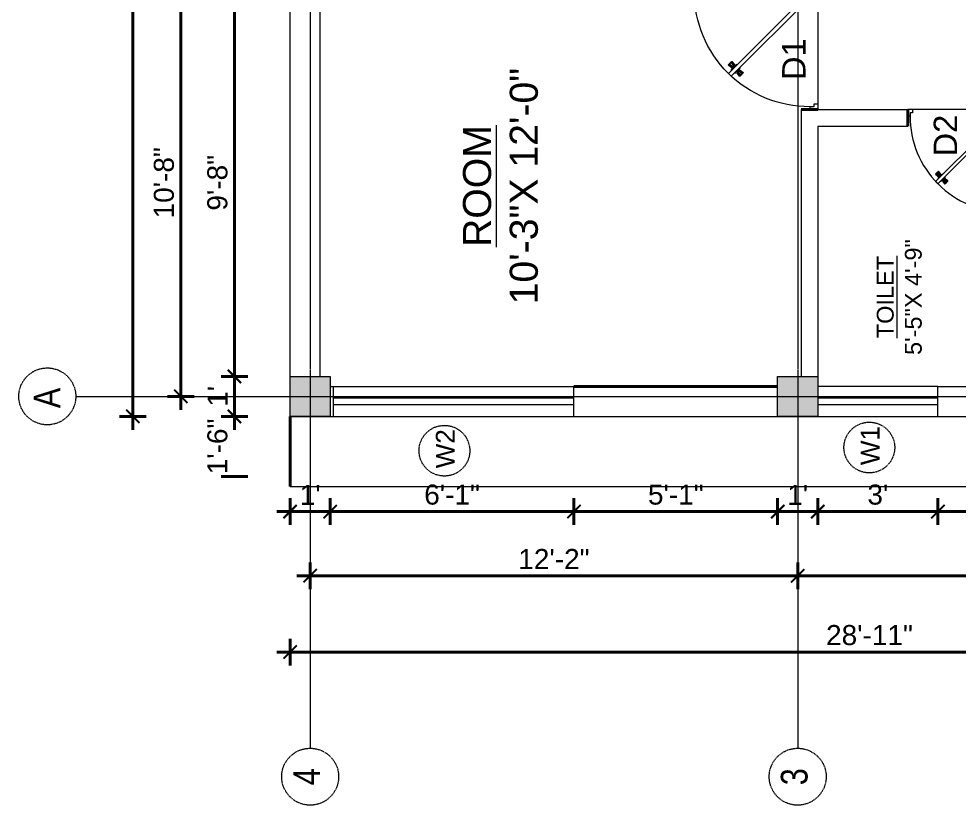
# Model space of a CAD drawing. Header units: inches. Extents: x 141029 to 166402, y -23568 to -18036.
# Drawn here: x 164742.2 to 165023.8, y -22085.3 to -21849.7 of the extents above; entities that cross this region are included whole.
import ezdxf

# ---------------------------------------------------------------- set-up
doc = ezdxf.new("R2010")
doc.units = ezdxf.units.IN
doc.header["$LTSCALE"] = 0.5
doc.header["$MEASUREMENT"] = 0
doc.header["$PDMODE"] = 66
doc.linetypes.add('CENTER', pattern=[2, 1.25, -0.25, 0.25, -0.25])
for name, color, linetype, lineweight in [('Annotate-Lite.w', 177, 'Continuous', 9), ('Annotations-Bold.w', 177, 'Continuous', 13), ('DOOR & WIN', 1, 'Continuous', 25), ('PUERTAS', 7, 'Continuous', 9), ('TEXT', 220, 'Continuous', 9), ('wall', 1, 'Continuous', 40)]:
    doc.layers.add(name, color=color, linetype=linetype, lineweight=lineweight)
doc.styles.add('ARAIL', font='ARIALN.TTF')
doc.styles.add('DIMTEXT', font='arial.ttf', dxfattribs={"height": 6})
doc.styles.add('gaurav', font='arial.ttf')
doc.styles.get("Standard").update_dxf_attribs({"font": 'arial.ttf'})
doc.dimstyles.new('1 by 96', dxfattribs={"dimtxt": 6, "dimasz": 4, "dimexe": 4, "dimexo": 4, "dimgap": 2, "dimtad": 1, "dimdec": 0, "dimzin": 0, "dimdsep": 46, "dimlunit": 4, "dimtxsty": 'Standard', "dimblk": 'ARCHTICK', "dimcen": 0, "dimdle": 4, "dimadec": 0, "dimazin": 0, "dimtfac": 1, "dimtdec": 0, "dimtix": 1, "dimtofl": 0, "dimtmove": 1, "dimatfit": 3, "dimldrblk": 'ARCHTICK', "dimfxl": 4, "dimfxlon": 1, "dimtolj": 1, "dimtzin": 0, "dimlwd": -1, "dimlwe": -1, "dimarcsym": 0})

# ---------------------------------------------------------------- blocks, each defined once
blk = doc.blocks.new('2ft6in')
at = {"layer": 'PUERTAS', "color": 2}
for p, q in [((0.84, 2.1), (21.02, 22.28)), ((21.71, 21.6), (1.47, 1.37)), ((18.33, 21.76), (18.31, 21.77)), ((21.71, 21.6), (21.02, 22.28)), ((21.18, 18.9), (21.2, 18.89)), ((0, 2), (0, 0)), ((0.6, 2), (0, 2)), ((1.33, 0), (0, 0)), ((0.6, 1.26), (0.6, 2.04)), ((0.67, 1.26), (0.6, 1.26)), ((0.67, 1.26), (0.67, 2.01)), ((0.67, 1), (0.67, 1.26)), ((1.33, 1), (0.67, 1)), ((1.31, 1.53), (0.79, 2.06)), ((1.36, 1.58), (0.81, 2.12)), ((1.36, 1.58), (1.31, 1.53)), ((1.47, 1.37), (1.31, 1.53)), ((1.33, 0), (1.33, 1)), ((28.67, 0), (28.67, 1)), ((28.67, 1), (29.33, 1)), ((28.67, 0), (30, 0)), ((29.33, 1), (29.33, 2)), ((29.33, 2), (30, 2)), ((30, 0), (30, 2))]:
    blk.add_line(p, q, dxfattribs=at)
at = {"layer": 'PUERTAS', "color": 8}
for p, q in [((18.81, 20.78), (18.04, 21.4)), ((18.86, 20.83), (18.08, 21.46)), ((18.95, 20.92), (18.2, 21.58)), ((18.44, 21.9), (18.31, 21.77)), ((19.07, 21.03), (18.34, 21.72)), ((18.44, 21.9), (18.56, 22.02)), ((18.58, 22.01), (18.56, 22.02)), ((19.3, 21.26), (18.61, 22)), ((19.42, 21.38), (18.75, 22.14)), ((19.51, 21.48), (18.88, 22.26)), ((18.91, 20.27), (19.19, 20.69)), ((19.55, 21.53), (18.93, 22.3)), ((19.13, 20.8), (19.03, 20.9)), ((19.15, 20.82), (19.05, 20.92)), ((19.09, 20.44), (19.25, 20.76)), ((19.19, 20.87), (19.1, 20.96)), ((19.25, 20.93), (19.16, 21.02)), ((19.28, 20.63), (19.32, 20.83)), ((19.4, 21.08), (19.31, 21.17)), ((19.47, 21.15), (19.38, 21.24)), ((19.43, 20.78), (19.4, 20.9)), ((19.51, 21.19), (19.42, 21.28)), ((19.55, 20.91), (19.43, 20.94)), ((19.53, 21.21), (19.44, 21.3)), ((19.7, 21.06), (19.51, 21.01)), ((19.89, 21.24), (19.58, 21.08)), ((20.07, 21.42), (19.64, 21.15)), ((19.69, 19.49), (20.12, 19.76)), ((19.87, 19.67), (20.18, 19.83)), ((20.06, 19.85), (20.25, 19.9)), ((20.21, 20), (20.33, 19.97)), ((20.25, 19.72), (20.34, 19.63)), ((20.29, 19.76), (20.38, 19.67)), ((20.33, 20.13), (20.36, 20.01)), ((20.36, 19.83), (20.45, 19.74)), ((20.48, 20.28), (20.44, 20.08)), ((20.5, 19.98), (20.6, 19.89)), ((20.67, 20.47), (20.51, 20.15)), ((20.85, 20.64), (20.57, 20.22)), ((20.57, 20.04), (20.66, 19.95)), ((20.61, 20.09), (20.7, 19.99)), ((20.63, 20.11), (20.72, 20.01)), ((20.69, 19.87), (21.42, 19.19)), ((20.81, 19.99), (21.56, 19.33)), ((20.9, 20.08), (21.68, 19.45)), ((20.95, 20.13), (21.72, 19.51)), ((20.21, 19.38), (20.83, 18.61)), ((20.23, 19.7), (20.32, 19.61)), ((20.25, 19.43), (20.88, 18.65)), ((20.34, 19.53), (21, 18.77)), ((20.46, 19.64), (21.14, 18.91)), ((21.32, 19.01), (21.2, 18.89)), ((21.32, 19.01), (21.44, 19.14)), ((21.43, 19.15), (21.44, 19.14)), ((0, 0), (30, 0))]:
    blk.add_line(p, q, dxfattribs=at)
at = {"layer": 'PUERTAS', "color": 1}
for p, q in [((18.06, 21.44), (18.48, 21.86)), ((18.74, 20.79), (18.06, 21.34)), ((18.08, 21.51), (18.45, 21.88)), ((18.11, 21.49), (18.08, 21.51)), ((18.82, 22.25), (18.45, 21.88)), ((18.9, 22.28), (18.48, 21.86)), ((18.84, 22.23), (18.82, 22.25)), ((18.83, 20.8), (19.18, 21.15)), ((18.84, 20.21), (19.1, 20.6)), ((18.85, 20.11), (18.84, 20.12)), ((18.92, 20.89), (18.93, 20.88)), ((19.54, 21.59), (18.99, 22.27)), ((19.02, 20.88), (19.24, 21.1)), ((19.12, 20.8), (19.03, 20.89)), ((19.1, 20.7), (19.11, 20.69)), ((19.1, 20.6), (19.1, 20.6)), ((19.11, 20.79), (19.33, 21.01)), ((19.54, 21.5), (19.18, 21.15)), ((19.45, 21.31), (19.24, 21.1)), ((19.55, 21.22), (19.33, 21.01)), ((19.45, 21.41), (19.45, 21.41)), ((19.54, 21.22), (19.45, 21.31)), ((19.64, 21.23), (19.64, 21.23)), ((19.74, 21.24), (19.73, 21.23)), ((20.12, 21.49), (19.74, 21.24)), ((20.21, 19.69), (20.43, 19.9)), ((20.22, 21.48), (20.22, 21.49)), ((20.22, 19.41), (20.57, 19.76)), ((20.31, 19.6), (20.52, 19.81)), ((20.65, 20.12), (20.43, 19.9)), ((20.74, 20.03), (20.52, 19.81)), ((20.93, 20.11), (20.57, 19.76)), ((20.64, 20.11), (20.73, 20.02)), ((20.66, 20.31), (20.65, 20.31)), ((20.65, 20.21), (20.65, 20.22)), ((20.91, 20.7), (20.66, 20.31)), ((20.84, 20.02), (20.83, 20.03)), ((20.91, 20.8), (20.91, 20.79)), ((21.02, 20.12), (21.7, 19.57)), ((19.53, 19.43), (19.54, 19.42)), ((19.64, 19.42), (20.02, 19.67)), ((20.02, 19.67), (20.03, 19.68)), ((20.12, 19.68), (20.12, 19.68)), ((20.22, 19.69), (20.31, 19.6)), ((20.22, 19.32), (20.76, 18.64)), ((20.31, 19.5), (20.31, 19.5)), ((20.86, 18.63), (21.28, 19.05)), ((20.91, 18.68), (20.94, 18.66)), ((20.94, 18.66), (21.31, 19.03)), ((21.7, 19.47), (21.28, 19.05)), ((21.67, 19.4), (21.31, 19.03)), ((21.65, 19.42), (21.67, 19.4))]:
    blk.add_line(p, q, dxfattribs=at)
at = {"layer": 'PUERTAS', "color": 2}
for radius in [0.129, 0.0627]:
    blk.add_circle((0.68, 2.14), radius, dxfattribs=at)
at = {"layer": 'PUERTAS', "color": 8}
blk.add_arc((0.68, 2.14), 28.65, 359.7285, 90.0333, dxfattribs=at)
at = {"layer": 'PUERTAS', "color": 1}
for centre, start, end in [((18.78, 20.84), 231.0764, 315), ((18.89, 20.16), 135, 225), ((18.94, 22.23), 38.9236, 135), ((18.97, 20.93), 225, 315), ((19.16, 20.74), 135, 219.7428), ((19.06, 20.65), 315, 39.7428), ((19.4, 21.36), 315, 45), ((19.49, 21.55), 315, 38.9236), ((19.6, 21.18), 50.2572, 135), ((19.68, 21.28), 230.2572, 315), ((20.17, 21.44), 45, 135), ((20.7, 20.26), 135, 219.7428), ((20.6, 20.17), 315, 39.7428), ((20.78, 19.98), 45, 135), ((20.87, 20.75), 315, 45), ((20.98, 20.07), 51.0764, 135), ((19.59, 19.47), 225, 315), ((20.07, 19.63), 50.2572, 135), ((20.16, 19.73), 230.2572, 315), ((20.27, 19.36), 135, 218.9236), ((20.35, 19.55), 135, 225), ((20.82, 18.68), 218.9236, 315), ((21.65, 19.52), 315, 51.0764)]:
    blk.add_arc(centre, 0.0667, start, end, dxfattribs=at)
blk = doc.blocks.new('*U216')
at = {"color": 3}
blk.add_blockref('2ft6in', (0, 0), dxfattribs=at)
blk = doc.blocks.new('3ft')
at = {"layer": 'PUERTAS', "color": 6}
for p, q in [((1.01, 2.52), (25.23, 26.74)), ((26.05, 25.92), (1.77, 1.64)), ((26.05, 25.92), (25.23, 26.74)), ((0, 2.4), (0, 0)), ((0.72, 2.4), (0, 2.4)), ((1.6, 0), (0, 0)), ((0.72, 1.52), (0.72, 2.44)), ((0.8, 1.52), (0.72, 1.52)), ((0.8, 1.52), (0.8, 2.41)), ((0.8, 1.2), (0.8, 1.52)), ((1.6, 1.2), (0.8, 1.2)), ((1.57, 1.84), (0.94, 2.47)), ((1.63, 1.89), (0.97, 2.55)), ((1.63, 1.89), (1.57, 1.84)), ((1.77, 1.64), (1.57, 1.84)), ((1.6, 0), (1.6, 1.2)), ((34.4, 0), (34.4, 1.2)), ((34.4, 1.2), (35.2, 1.2)), ((34.4, 0), (36, 0)), ((35.2, 1.2), (35.2, 2.4)), ((35.2, 2.4), (36, 2.4)), ((36, 0), (36, 2.4))]:
    blk.add_line(p, q, dxfattribs=at)
at = {"layer": 'PUERTAS', "color": 8}
for p, q in [((22.57, 24.94), (21.65, 25.68)), ((22.63, 24.99), (21.69, 25.75)), ((22.74, 25.1), (21.84, 25.9)), ((22.13, 26.28), (21.98, 26.13)), ((22.88, 25.24), (22.01, 26.06)), ((22.13, 26.28), (22.27, 26.42)), ((22.29, 26.41), (22.27, 26.42)), ((23.16, 25.52), (22.34, 26.39)), ((23.3, 25.66), (22.5, 26.56)), ((23.41, 25.77), (22.65, 26.71)), ((23.46, 25.83), (22.72, 26.75)), ((23.28, 25.3), (23.17, 25.41)), ((23.36, 25.37), (23.25, 25.49)), ((23.41, 25.43), (23.3, 25.54)), ((23.44, 25.45), (23.33, 25.56)), ((23.87, 25.49), (23.49, 25.3)), ((24.08, 25.71), (23.57, 25.38)), ((22.69, 24.32), (23.02, 24.83)), ((22.95, 24.96), (22.84, 25.07)), ((22.98, 24.99), (22.86, 25.1)), ((23.03, 25.04), (22.91, 25.15)), ((22.91, 24.53), (23.1, 24.91)), ((23.11, 25.12), (22.99, 25.23)), ((23.13, 24.76), (23.18, 24.99)), ((23.31, 24.94), (23.28, 25.08)), ((23.46, 25.09), (23.32, 25.13)), ((23.64, 25.27), (23.41, 25.22)), ((23.63, 23.38), (24.14, 23.72)), ((23.84, 23.6), (24.22, 23.79)), ((24.07, 23.82), (24.3, 23.88)), ((24.25, 24), (24.39, 23.97)), ((24.25, 23.26), (24.99, 22.34)), ((24.27, 23.64), (24.38, 23.53)), ((24.3, 23.67), (24.41, 23.56)), ((24.3, 23.32), (25.06, 22.38)), ((24.35, 23.72), (24.46, 23.61)), ((24.4, 24.15), (24.43, 24.01)), ((24.41, 23.43), (25.2, 22.53)), ((24.43, 23.8), (24.54, 23.69)), ((24.58, 24.33), (24.52, 24.1)), ((24.55, 23.57), (25.37, 22.7)), ((24.6, 23.97), (24.72, 23.86)), ((24.8, 24.56), (24.61, 24.18)), ((25.02, 24.77), (24.68, 24.26)), ((24.68, 24.05), (24.79, 23.94)), ((24.73, 24.1), (24.85, 23.99)), ((24.76, 24.13), (24.87, 24.02)), ((24.83, 23.85), (25.7, 23.03)), ((24.97, 23.99), (25.87, 23.2)), ((25.08, 24.1), (26.02, 23.34)), ((25.14, 24.15), (26.06, 23.41)), ((25.58, 22.82), (25.43, 22.67)), ((25.58, 22.82), (25.73, 22.97)), ((25.72, 22.98), (25.73, 22.97)), ((0, 0), (36, 0))]:
    blk.add_line(p, q, dxfattribs=at)
at = {"layer": 'PUERTAS', "color": 1}
for p, q in [((21.67, 25.73), (22.17, 26.23)), ((22.49, 24.95), (21.67, 25.61)), ((21.7, 25.82), (22.14, 26.26)), ((21.73, 25.79), (21.7, 25.82)), ((22.58, 26.7), (22.14, 26.26)), ((22.67, 26.73), (22.17, 26.23)), ((22.61, 26.67), (22.58, 26.7)), ((22.6, 24.96), (23.02, 25.38)), ((23.45, 25.91), (22.79, 26.73)), ((23.44, 25.81), (23.02, 25.38)), ((23.34, 25.58), (23.08, 25.32)), ((23.46, 25.47), (23.19, 25.21)), ((23.33, 25.7), (23.34, 25.69)), ((23.45, 25.46), (23.33, 25.57)), ((23.57, 25.47), (23.57, 25.47)), ((24.15, 25.79), (23.68, 25.48)), ((23.68, 25.48), (23.68, 25.48)), ((24.27, 25.78), (24.26, 25.79)), ((22.61, 24.25), (22.92, 24.72)), ((22.62, 24.13), (22.61, 24.14)), ((22.7, 25.07), (22.71, 25.06)), ((22.82, 25.06), (23.08, 25.32)), ((22.94, 24.95), (22.83, 25.07)), ((22.92, 24.72), (22.92, 24.72)), ((22.93, 24.94), (23.19, 25.21)), ((22.93, 24.84), (22.93, 24.83)), ((23.44, 23.31), (23.45, 23.3)), ((23.56, 23.3), (24.03, 23.61)), ((24.03, 23.61), (24.03, 23.62)), ((24.14, 23.62), (24.14, 23.62)), ((24.25, 23.62), (24.51, 23.89)), ((24.26, 23.29), (24.69, 23.71)), ((24.26, 23.63), (24.37, 23.52)), ((24.26, 23.18), (24.92, 22.37)), ((24.37, 23.52), (24.63, 23.77)), ((24.37, 23.4), (24.37, 23.4)), ((24.78, 24.15), (24.51, 23.89)), ((24.89, 24.03), (24.63, 23.77)), ((25.11, 24.14), (24.69, 23.71)), ((24.77, 24.14), (24.88, 24.03)), ((24.79, 24.38), (24.78, 24.37)), ((24.78, 24.26), (24.78, 24.26)), ((25.1, 24.84), (24.79, 24.38)), ((25, 24.03), (25, 24.03)), ((25.04, 22.36), (25.54, 22.86)), ((25.09, 24.96), (25.1, 24.95)), ((25.13, 22.39), (25.57, 22.83)), ((25.22, 24.14), (26.03, 23.48)), ((26.04, 23.37), (25.54, 22.86)), ((26.01, 23.27), (25.57, 22.83)), ((25.98, 23.3), (26.01, 23.27)), ((25.1, 22.42), (25.13, 22.39))]:
    blk.add_line(p, q, dxfattribs=at)
at = {"layer": 'PUERTAS', "color": 2}
for p, q in [((21.99, 26.11), (21.98, 26.13)), ((25.42, 22.68), (25.43, 22.67))]:
    blk.add_line(p, q, dxfattribs=at)
at = {"layer": 'PUERTAS', "color": 6}
for radius in [0.155, 0.0752]:
    blk.add_circle((0.82, 2.56), radius, dxfattribs=at)
blk.add_arc((0.82, 2.56), 34.38, 359.7285, 90.0333, dxfattribs=at)
at = {"layer": 'PUERTAS', "color": 1}
for centre, start, end in [((22.73, 26.68), 38.9236, 135), ((23.28, 25.63), 315, 45), ((23.39, 25.86), 315, 38.9236), ((23.51, 25.41), 50.2572, 135), ((23.62, 25.53), 230.2572, 315), ((24.2, 25.73), 45, 135), ((22.54, 25.01), 231.0764, 315), ((22.67, 24.2), 135, 225), ((22.77, 25.12), 225, 315), ((22.99, 24.89), 135, 219.7428), ((22.87, 24.78), 315, 39.7428), ((23.51, 23.36), 225, 315), ((24.09, 23.56), 50.2572, 135), ((24.2, 23.68), 230.2572, 315), ((24.32, 23.23), 135, 218.9236), ((24.42, 23.46), 135, 225), ((24.84, 24.31), 135, 219.7428), ((24.72, 24.21), 315, 39.7428), ((24.94, 23.98), 45, 135), ((25.04, 24.89), 315, 45), ((25.17, 24.08), 51.0764, 135), ((25.98, 23.42), 315, 51.0764), ((24.98, 22.42), 218.9236, 315)]:
    blk.add_arc(centre, 0.08, start, end, dxfattribs=at)
blk = doc.blocks.new('*U213')
at = {"color": 3, "xscale": -1}
blk.add_blockref('3ft', (42, 0), dxfattribs=at)
blk = doc.blocks.new('_ArchTick')
at = {"color": 0, "linetype": 'ByBlock', "const_width": 0.15}
blk.add_lwpolyline([(-0.5, -0.5), (0.5, 0.5)], dxfattribs=at)
blk = doc.blocks.new('*D608')
at = {"layer": 'Defpoints', "color": 0, "transparency": 16777216}
for p in [(164806.73, -21956.81), (164823.43, -21956.81), (164823.43, -21968.81)]:
    blk.add_point(p, dxfattribs=at)
at = {"layer": 'wall', "color": 0, "transparency": 16777216}
for p, q in [((164806.73, -21972.81), (164806.73, -21952.81)), ((164810.73, -21956.81), (164802.73, -21956.81)), ((164810.73, -21968.81), (164802.73, -21968.81))]:
    blk.add_line(p, q, dxfattribs=at)
at = {"layer": 'wall', "color": 0, "transparency": 16777216, "xscale": 4, "yscale": 4, "zscale": 4}
for p, rotation in [((164806.73, -21956.81), 90), ((164806.73, -21968.81), 270)]:
    blk.add_blockref('_ArchTick', p, dxfattribs=dict(at, rotation=rotation))
at = {"layer": 'wall', "color": 0, "transparency": 16777216, "insert": (164801.72, -21962.81), "char_height": 6, "attachment_point": 5, "rotation": 90}
blk.add_mtext("\\A1;1'", dxfattribs=at)
blk = doc.blocks.new('*D609')
at = {"layer": 'Defpoints', "color": 0, "transparency": 16777216}
for p in [(164806.73, -21840.81), (164823.43, -21840.81), (164823.43, -21956.81)]:
    blk.add_point(p, dxfattribs=at)
at = {"layer": 'wall', "color": 0, "transparency": 16777216}
for p, q in [((164806.73, -21960.81), (164806.73, -21836.81)), ((164810.73, -21840.81), (164802.73, -21840.81)), ((164810.73, -21956.81), (164802.73, -21956.81))]:
    blk.add_line(p, q, dxfattribs=at)
at = {"layer": 'wall', "color": 0, "transparency": 16777216, "xscale": 4, "yscale": 4, "zscale": 4}
for p, rotation in [((164806.73, -21840.81), 90), ((164806.73, -21956.81), 270)]:
    blk.add_blockref('_ArchTick', p, dxfattribs=dict(at, rotation=rotation))
at = {"layer": 'wall', "color": 0, "transparency": 16777216, "insert": (164801.67, -21898.81), "char_height": 6, "attachment_point": 5, "rotation": 90}
blk.add_mtext('\\A1;9\'-8"', dxfattribs=at)
blk = doc.blocks.new('*D613')
at = {"layer": 'Defpoints', "color": 0, "transparency": 16777216}
for p in [(164790.71, -21834.81), (164823.43, -21834.81), (164823.43, -21962.81)]:
    blk.add_point(p, dxfattribs=at)
at = {"layer": 'wall', "color": 0, "transparency": 16777216}
for p, q in [((164790.71, -21966.81), (164790.71, -21830.81)), ((164794.71, -21834.81), (164786.71, -21834.81)), ((164794.71, -21962.81), (164786.71, -21962.81))]:
    blk.add_line(p, q, dxfattribs=at)
at = {"layer": 'wall', "color": 0, "transparency": 16777216, "xscale": 4, "yscale": 4, "zscale": 4}
for p, rotation in [((164790.71, -21834.81), 90), ((164790.71, -21962.81), 270)]:
    blk.add_blockref('_ArchTick', p, dxfattribs=dict(at, rotation=rotation))
at = {"layer": 'wall', "color": 0, "transparency": 16777216, "insert": (164785.65, -21898.81), "char_height": 6, "attachment_point": 5, "rotation": 90}
blk.add_mtext('\\A1;10\'-8"', dxfattribs=at)
blk = doc.blocks.new('*D615')
at = {"layer": 'Defpoints', "color": 0, "transparency": 16777216}
for p in [(164776.33, -21700.81), (164823.43, -21700.81), (164823.43, -21968.81)]:
    blk.add_point(p, dxfattribs=at)
at = {"layer": 'wall', "color": 0, "transparency": 16777216}
for p, q in [((164776.33, -21972.81), (164776.33, -21696.81)), ((164780.33, -21700.81), (164772.33, -21700.81)), ((164780.33, -21968.81), (164772.33, -21968.81))]:
    blk.add_line(p, q, dxfattribs=at)
at = {"layer": 'wall', "color": 0, "transparency": 16777216, "xscale": 4, "yscale": 4, "zscale": 4}
for p, rotation in [((164776.33, -21700.81), 90), ((164776.33, -21968.81), 270)]:
    blk.add_blockref('_ArchTick', p, dxfattribs=dict(at, rotation=rotation))
at = {"layer": 'wall', "color": 0, "transparency": 16777216, "insert": (164771.32, -21834.81), "char_height": 6, "attachment_point": 5, "rotation": 90}
blk.add_mtext('\\A1;22\'-4"', dxfattribs=at)
blk = doc.blocks.new('*D616')
at = {"layer": 'Defpoints', "color": 0, "transparency": 16777216}
for p in [(164823.43, -21968.81), (164835.43, -21968.81), (164835.43, -21997.34)]:
    blk.add_point(p, dxfattribs=at)
at = {"layer": 'wall', "color": 0, "transparency": 16777216}
for p, q in [((164823.43, -21993.34), (164823.43, -22001.34)), ((164835.43, -21993.34), (164835.43, -22001.34)), ((164819.43, -21997.34), (164839.43, -21997.34))]:
    blk.add_line(p, q, dxfattribs=at)
at = {"layer": 'wall', "color": 0, "transparency": 16777216, "xscale": 4, "yscale": 4, "zscale": 4, "rotation": 180}
blk.add_blockref('_ArchTick', (164823.43, -21997.34), dxfattribs=at)
at = {"layer": 'wall', "color": 0, "transparency": 16777216, "xscale": 4, "yscale": 4, "zscale": 4}
blk.add_blockref('_ArchTick', (164835.43, -21997.34), dxfattribs=at)
at = {"layer": 'wall', "color": 0, "transparency": 16777216, "insert": (164829.43, -21992.33), "char_height": 6, "attachment_point": 5}
blk.add_mtext("\\A1;1'", dxfattribs=at)
blk = doc.blocks.new('*D617')
at = {"layer": 'Defpoints', "color": 0, "transparency": 16777216}
for p in [(164835.43, -21968.81), (164908.43, -21968.81), (164908.43, -21997.34)]:
    blk.add_point(p, dxfattribs=at)
at = {"layer": 'wall', "color": 0, "transparency": 16777216}
for p, q in [((164835.43, -21993.34), (164835.43, -22001.34)), ((164908.43, -21993.34), (164908.43, -22001.34)), ((164831.43, -21997.34), (164912.43, -21997.34))]:
    blk.add_line(p, q, dxfattribs=at)
at = {"layer": 'wall', "color": 0, "transparency": 16777216, "xscale": 4, "yscale": 4, "zscale": 4, "rotation": 180}
blk.add_blockref('_ArchTick', (164835.43, -21997.34), dxfattribs=at)
at = {"layer": 'wall', "color": 0, "transparency": 16777216, "xscale": 4, "yscale": 4, "zscale": 4}
blk.add_blockref('_ArchTick', (164908.43, -21997.34), dxfattribs=at)
at = {"layer": 'wall', "color": 0, "transparency": 16777216, "insert": (164871.93, -21992.28), "char_height": 6, "attachment_point": 5}
blk.add_mtext('\\A1;6\'-1"', dxfattribs=at)
blk = doc.blocks.new('*D618')
at = {"layer": 'Defpoints', "color": 0, "transparency": 16777216}
for p in [(164908.43, -21968.81), (164969.43, -21968.81), (164969.43, -21997.34)]:
    blk.add_point(p, dxfattribs=at)
at = {"layer": 'wall', "color": 0, "transparency": 16777216}
for p, q in [((164908.43, -21993.34), (164908.43, -22001.34)), ((164969.43, -21993.34), (164969.43, -22001.34)), ((164904.43, -21997.34), (164973.43, -21997.34))]:
    blk.add_line(p, q, dxfattribs=at)
at = {"layer": 'wall', "color": 0, "transparency": 16777216, "xscale": 4, "yscale": 4, "zscale": 4, "rotation": 180}
blk.add_blockref('_ArchTick', (164908.43, -21997.34), dxfattribs=at)
at = {"layer": 'wall', "color": 0, "transparency": 16777216, "xscale": 4, "yscale": 4, "zscale": 4}
blk.add_blockref('_ArchTick', (164969.43, -21997.34), dxfattribs=at)
at = {"layer": 'wall', "color": 0, "transparency": 16777216, "insert": (164938.93, -21992.28), "char_height": 6, "attachment_point": 5}
blk.add_mtext('\\A1;5\'-1"', dxfattribs=at)
blk = doc.blocks.new('*D619')
at = {"layer": 'Defpoints', "color": 0, "transparency": 16777216}
for p in [(164969.43, -21968.81), (164981.43, -21968.81), (164981.43, -21997.34)]:
    blk.add_point(p, dxfattribs=at)
at = {"layer": 'wall', "color": 0, "transparency": 16777216}
for p, q in [((164969.43, -21993.34), (164969.43, -22001.34)), ((164981.43, -21993.34), (164981.43, -22001.34)), ((164965.43, -21997.34), (164985.43, -21997.34))]:
    blk.add_line(p, q, dxfattribs=at)
at = {"layer": 'wall', "color": 0, "transparency": 16777216, "xscale": 4, "yscale": 4, "zscale": 4, "rotation": 180}
blk.add_blockref('_ArchTick', (164969.43, -21997.34), dxfattribs=at)
at = {"layer": 'wall', "color": 0, "transparency": 16777216, "xscale": 4, "yscale": 4, "zscale": 4}
blk.add_blockref('_ArchTick', (164981.43, -21997.34), dxfattribs=at)
at = {"layer": 'wall', "color": 0, "transparency": 16777216, "insert": (164975.43, -21992.33), "char_height": 6, "attachment_point": 5}
blk.add_mtext("\\A1;1'", dxfattribs=at)
blk = doc.blocks.new('*D620')
at = {"layer": 'Defpoints', "color": 0, "transparency": 16777216}
for p in [(164981.43, -21968.81), (165017.43, -21968.81), (165017.43, -21997.34)]:
    blk.add_point(p, dxfattribs=at)
at = {"layer": 'wall', "color": 0, "transparency": 16777216}
for p, q in [((164981.43, -21993.34), (164981.43, -22001.34)), ((165017.43, -21993.34), (165017.43, -22001.34)), ((164977.43, -21997.34), (165021.43, -21997.34))]:
    blk.add_line(p, q, dxfattribs=at)
at = {"layer": 'wall', "color": 0, "transparency": 16777216, "xscale": 4, "yscale": 4, "zscale": 4, "rotation": 180}
blk.add_blockref('_ArchTick', (164981.43, -21997.34), dxfattribs=at)
at = {"layer": 'wall', "color": 0, "transparency": 16777216, "xscale": 4, "yscale": 4, "zscale": 4}
blk.add_blockref('_ArchTick', (165017.43, -21997.34), dxfattribs=at)
at = {"layer": 'wall', "color": 0, "transparency": 16777216, "insert": (164999.43, -21992.28), "char_height": 6, "attachment_point": 5}
blk.add_mtext("\\A1;3'", dxfattribs=at)
blk = doc.blocks.new('*D621')
at = {"layer": 'Defpoints', "color": 0, "transparency": 16777216}
for p in [(165017.43, -21968.81), (165099.43, -21968.81), (165099.43, -21997.34)]:
    blk.add_point(p, dxfattribs=at)
at = {"layer": 'wall', "color": 0, "transparency": 16777216}
for p, q in [((165017.43, -21993.34), (165017.43, -22001.34)), ((165099.43, -21993.34), (165099.43, -22001.34)), ((165013.43, -21997.34), (165103.43, -21997.34))]:
    blk.add_line(p, q, dxfattribs=at)
at = {"layer": 'wall', "color": 0, "transparency": 16777216, "xscale": 4, "yscale": 4, "zscale": 4, "rotation": 180}
blk.add_blockref('_ArchTick', (165017.43, -21997.34), dxfattribs=at)
at = {"layer": 'wall', "color": 0, "transparency": 16777216, "xscale": 4, "yscale": 4, "zscale": 4}
blk.add_blockref('_ArchTick', (165099.43, -21997.34), dxfattribs=at)
at = {"layer": 'wall', "color": 0, "transparency": 16777216, "insert": (165058.43, -21992.28), "char_height": 6, "attachment_point": 5}
blk.add_mtext('\\A1;6\'-10"', dxfattribs=at)
blk = doc.blocks.new('*D626')
at = {"layer": 'Defpoints', "color": 0, "transparency": 16777216}
for p in [(164975.43, -21968.81), (165105.43, -21968.81), (164975.43, -22016.55)]:
    blk.add_point(p, dxfattribs=at)
at = {"layer": 'wall', "color": 0, "transparency": 16777216}
for p, q in [((164975.43, -22012.55), (164975.43, -22020.55)), ((165105.43, -22012.55), (165105.43, -22020.55)), ((165109.43, -22016.55), (164971.43, -22016.55))]:
    blk.add_line(p, q, dxfattribs=at)
at = {"layer": 'wall', "color": 0, "transparency": 16777216, "xscale": 4, "yscale": 4, "zscale": 4, "rotation": 180}
blk.add_blockref('_ArchTick', (164975.43, -22016.55), dxfattribs=at)
at = {"layer": 'wall', "color": 0, "transparency": 16777216, "xscale": 4, "yscale": 4, "zscale": 4}
blk.add_blockref('_ArchTick', (165105.43, -22016.55), dxfattribs=at)
at = {"layer": 'wall', "color": 0, "transparency": 16777216, "insert": (165040.43, -22011.49), "char_height": 6, "attachment_point": 5}
blk.add_mtext('\\A1;10\'-10"', dxfattribs=at)
blk = doc.blocks.new('*D627')
at = {"layer": 'Defpoints', "color": 0, "transparency": 16777216}
for p in [(164829.43, -21968.81), (164975.43, -21968.81), (164829.43, -22016.55)]:
    blk.add_point(p, dxfattribs=at)
at = {"layer": 'wall', "color": 0, "transparency": 16777216}
for p, q in [((164829.43, -22012.55), (164829.43, -22020.55)), ((164975.43, -22012.55), (164975.43, -22020.55)), ((164979.43, -22016.55), (164825.43, -22016.55))]:
    blk.add_line(p, q, dxfattribs=at)
at = {"layer": 'wall', "color": 0, "transparency": 16777216, "xscale": 4, "yscale": 4, "zscale": 4, "rotation": 180}
blk.add_blockref('_ArchTick', (164829.43, -22016.55), dxfattribs=at)
at = {"layer": 'wall', "color": 0, "transparency": 16777216, "xscale": 4, "yscale": 4, "zscale": 4}
blk.add_blockref('_ArchTick', (164975.43, -22016.55), dxfattribs=at)
at = {"layer": 'wall', "color": 0, "transparency": 16777216, "insert": (164902.43, -22011.54), "char_height": 6, "attachment_point": 5}
blk.add_mtext('\\A1;12\'-2"', dxfattribs=at)
blk = doc.blocks.new('*D628')
at = {"layer": 'Defpoints', "color": 0, "transparency": 16777216}
for p in [(164823.43, -21968.81), (165170.43, -21968.81), (165170.43, -22039.43)]:
    blk.add_point(p, dxfattribs=at)
at = {"layer": 'wall', "color": 0, "transparency": 16777216}
for p, q in [((164823.43, -22035.43), (164823.43, -22043.43)), ((165170.43, -22035.43), (165170.43, -22043.43)), ((164819.43, -22039.43), (165174.43, -22039.43))]:
    blk.add_line(p, q, dxfattribs=at)
at = {"layer": 'wall', "color": 0, "transparency": 16777216, "xscale": 4, "yscale": 4, "zscale": 4, "rotation": 180}
blk.add_blockref('_ArchTick', (164823.43, -22039.43), dxfattribs=at)
at = {"layer": 'wall', "color": 0, "transparency": 16777216, "xscale": 4, "yscale": 4, "zscale": 4}
blk.add_blockref('_ArchTick', (165170.43, -22039.43), dxfattribs=at)
at = {"layer": 'wall', "color": 0, "transparency": 16777216, "insert": (164996.93, -22034.37), "char_height": 6, "attachment_point": 5}
blk.add_mtext('\\A1;28\'-11"', dxfattribs=at)
blk = doc.blocks.new('*D649')
at = {"layer": 'Defpoints', "color": 0, "transparency": 16777216}
for p in [(164823.43, -21968.81), (164806.73, -21986.81), (164823.43, -21986.81)]:
    blk.add_point(p, dxfattribs=at)
at = {"layer": 'wall', "color": 0, "transparency": 16777216}
for p, q in [((164810.73, -21968.81), (164802.73, -21968.81)), ((164810.73, -21986.81), (164802.73, -21986.81))]:
    blk.add_line(p, q, dxfattribs=at)
at = {"layer": 'wall', "color": 0, "transparency": 16777216, "insert": (164801.67, -21977.81), "char_height": 6, "attachment_point": 5, "rotation": 90}
blk.add_mtext('\\A1;1\'-6"', dxfattribs=at)

msp = doc.modelspace()

# ---------------------------------------------------------------- hatches: boundary and pattern name
at = {"layer": 'wall'}
for points in [[(164823.43, -21956.81), (164823.43, -21968.81), (164835.43, -21968.81), (164835.43, -21956.81)], [(164969.43, -21956.81), (164969.43, -21968.81), (164981.43, -21968.81), (164981.43, -21956.81)]]:
    msp.add_hatch(color=256, dxfattribs=at).paths.add_polyline_path(points)

# ---------------------------------------------------------------- linework, layer by layer
at = {"layer": 'Annotate-Lite.w', "color": 1}
for p, q in [((164823.43, -21968.81), (164823.43, -21700.81)), ((164832.43, -21956.81), (164832.43, -21840.81)), ((164976.43, -21876.81), (164976.43, -21956.81)), ((164981.43, -21876.81), (165008.43, -21876.81)), ((164981.43, -21881.81), (165008.43, -21881.81)), ((164981.43, -21881.81), (164981.43, -21956.81)), ((165017.43, -21959.81), (165038.43, -21959.81)), ((164908.43, -21968.81), (164981.43, -21968.81)), ((165017.43, -21968.81), (165043.43, -21968.81)), ((164823.43, -21989.81), (165191.43, -21989.81))]:
    msp.add_line(p, q, dxfattribs=at)
at = {"layer": 'Annotate-Lite.w'}
for p, q in [((164981.43, -21876.81), (164981.43, -21876.81)), ((164835.43, -21959.81), (164836.43, -21959.81)), ((164823.43, -21968.81), (164835.43, -21968.81))]:
    msp.add_line(p, q, dxfattribs=at)
at = {"layer": 'Annotate-Lite.w', "color": 3}
for p, q in [((164836.43, -21968.81), (164836.43, -21959.81)), ((164836.43, -21959.81), (164908.43, -21959.81)), ((164908.43, -21968.81), (164908.43, -21959.81)), ((165017.43, -21959.81), (164981.43, -21959.81)), ((165017.43, -21968.81), (165017.43, -21959.81)), ((164908.43, -21963.31), (164836.43, -21963.31)), ((164908.43, -21965.31), (164836.43, -21965.31)), ((165017.43, -21963.31), (164981.43, -21963.31)), ((165017.43, -21965.31), (164981.43, -21965.31)), ((164835.43, -21968.81), (164908.43, -21968.81)), ((164981.43, -21968.81), (165017.43, -21968.81))]:
    msp.add_line(p, q, dxfattribs=at)
at = {"layer": 'Annotate-Lite.w'}
for points in [[(164823.43, -21968.81), (164823.43, -21956.81), (164835.43, -21956.81), (164835.43, -21968.81)], [(164969.43, -21968.81), (164969.43, -21956.81), (164981.43, -21956.81), (164981.43, -21968.81)]]:
    msp.add_lwpolyline(points, close=True, dxfattribs=at)
at = {"layer": 'Annotations-Bold.w', "color": 0, "linetype": 'CENTER', "ltscale": 0.3}
for p, q in [((164829.43, -21603.81), (164829.43, -22068.24)), ((164975.43, -21603.81), (164975.43, -22068.24)), ((164759.25, -21962.81), (165261.48, -21962.81))]:
    msp.add_line(p, q, dxfattribs=at)
for centre, radius in [((164750.71, -21962.81), 8.53), ((164996.88, -21978.14), 7.6), ((164869.63, -21979.09), 7.6), ((164829.43, -22076.77), 8.53), ((164975.43, -22076.77), 8.53)]:
    msp.add_circle(centre, radius, dxfattribs=at)
at = {"layer": 'wall'}
for p, q in [((164981.43, -21876.81), (164976.43, -21876.81)), ((165008.43, -21881.81), (165008.43, -21876.81)), ((164908.43, -21959.81), (164969.43, -21959.81)), ((164823.43, -21968.81), (164823.43, -21989.81))]:
    msp.add_line(p, q, dxfattribs=at)

# ---------------------------------------------------------------- block references
at = {"layer": 'DOOR & WIN'}
for name, p, rotation in [('*U213', (164981.43, -21882.81), 90), ('*U216', (165038.43, -21876.81), 180)]:
    msp.add_blockref(name, p, dxfattribs=dict(at, rotation=rotation))

# ---------------------------------------------------------------- texts
at = {"layer": 'Annotations-Bold.w', "color": 0, "linetype": 'CENTER', "ltscale": 0.3, "attachment_point": 2, "rotation": 90, "style": 'gaurav'}
for s, insert, char_height, width in [('{\\LROOM\\P}10\'-3"X 12\'-0"', (164875.2, -21899.81), 8.4, 77.2712), ('{\\LTOILET\\P}5\'-5"X 4\'-9"', (164999.12, -21933.06), 5.04, 46.3627)]:
    msp.add_mtext(s, dxfattribs=dict(at, insert=insert, char_height=char_height, width=width))
at = {"layer": 'Annotations-Bold.w', "color": 0, "linetype": 'CENTER', "ltscale": 0.3, "attachment_point": 1, "rotation": 90}
for s, width, insert, char_height, style in [('A', 6.5393, (164746.58, -21966.35), 8, 'ARAIL'), ('W2', 8, (164867.08, -21984.37), 5.6, 'gaurav'), ('W1', 8, (164994.33, -21983.42), 5.6, 'gaurav'), ('4', 6.5393, (164824.38, -22079.32), 8, 'ARAIL'), ('3', 6.5393, (164970.38, -22079.32), 8, 'ARAIL')]:
    msp.add_mtext_dynamic_manual_height_columns(s, width=width, gutter_width=100, heights=[0], dxfattribs=dict(at, insert=insert, char_height=char_height, style=style))
at = {"layer": 'TEXT', "style": 'DIMTEXT'}
for s, p in [('D1', (164977.77, -21868.04)), ('D2', (165023.15, -21890.92))]:
    msp.add_text(s, height=7, rotation=90, dxfattribs=at).set_placement(p)

# ---------------------------------------------------------------- dimensions: what is measured, and where the dimension line sits
at = {"layer": 'wall'}
for base, p1, p2, angle, picture, middle in [((164776.33, -21700.81), (164823.43, -21968.81), (164823.43, -21700.81), 90, '*D615', (164771.32, -21834.81)), ((164790.71, -21834.81), (164823.43, -21962.81), (164823.43, -21834.81), 90, '*D613', (164785.65, -21898.81)), ((164806.73, -21840.81), (164823.43, -21956.81), (164823.43, -21840.81), 90, '*D609', (164801.67, -21898.81)), ((164806.73, -21956.81), (164823.43, -21968.81), (164823.43, -21956.81), 90, '*D608', (164801.72, -21962.81)), ((164806.73, -21986.81), (164823.43, -21968.81), (164823.43, -21986.81), 90, '*D649', (164801.67, -21977.81)), ((164835.43, -21997.34), (164823.43, -21968.81), (164835.43, -21968.81), 180, '*D616', (164829.43, -21992.33)), ((165170.43, -22039.43), (164823.43, -21968.81), (165170.43, -21968.81), 180, '*D628', (164996.93, -22034.37)), ((164829.43, -22016.55), (164975.43, -21968.81), (164829.43, -21968.81), 180, '*D627', (164902.43, -22011.54)), ((164908.43, -21997.34), (164835.43, -21968.81), (164908.43, -21968.81), 180, '*D617', (164871.93, -21992.28)), ((164969.43, -21997.34), (164908.43, -21968.81), (164969.43, -21968.81), 180, '*D618', (164938.93, -21992.28)), ((164981.43, -21997.34), (164969.43, -21968.81), (164981.43, -21968.81), 180, '*D619', (164975.43, -21992.33)), ((164975.43, -22016.55), (165105.43, -21968.81), (164975.43, -21968.81), 180, '*D626', (165040.43, -22011.49)), ((165017.43, -21997.34), (164981.43, -21968.81), (165017.43, -21968.81), 180, '*D620', (164999.43, -21992.28)), ((165099.43, -21997.34), (165017.43, -21968.81), (165099.43, -21968.81), 180, '*D621', (165058.43, -21992.28))]:
    dim = msp.add_linear_dim(base=base, p1=p1, p2=p2, angle=angle, dimstyle='1 by 96', dxfattribs=at)
    dim.commit()
    dim.dimension.update_dxf_attribs({"geometry": picture, "text_midpoint": middle})

doc.saveas('drawing.dxf')
